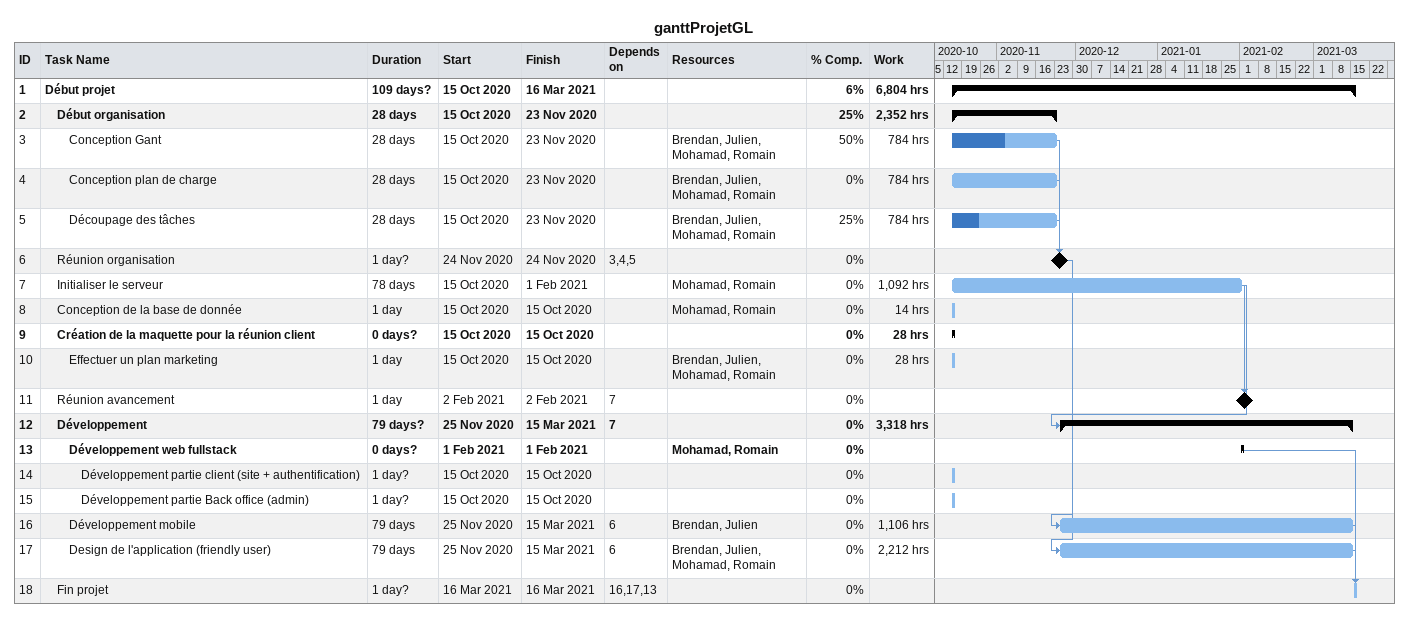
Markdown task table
ganttProjetGL

| ID | Level | Task | Duration | Start | Finish | Predecessors | Resources | % complete | Work (h) |
|---|---|---|---|---|---|---|---|---|---|
| 1 | 1 | **Début projet** | 109d? | 2020-10-15 | 2021-03-16 |  |  | 6 | 6804 |
| 2 | 2 | **Début organisation** | 28d | 2020-10-15 | 2020-11-23 |  |  | 25 | 2352 |
| 3 | 3 | Conception Gant | 28d | 2020-10-15 | 2020-11-23 |  | Brendan, Julien, Mohamad, Romain | 50 | 784 |
| 4 | 3 | Conception plan de charge | 28d | 2020-10-15 | 2020-11-23 |  | Brendan, Julien, Mohamad, Romain | 0 | 784 |
| 5 | 3 | Découpage des tâches | 28d | 2020-10-15 | 2020-11-23 |  | Brendan, Julien, Mohamad, Romain | 25 | 784 |
| 6 | 2 | Réunion organisation | 1d? | 2020-11-24 | 2020-11-24 | 3, 4, 5 |  | 0 |  |
| 7 | 2 | Initialiser le serveur | 78d | 2020-10-15 | 2021-02-01 |  | Mohamad, Romain | 0 | 1092 |
| 8 | 2 | Conception de la base de donnée | 1d | 2020-10-15 | 2020-10-15 |  | Mohamad, Romain | 0 | 14 |
| 9 | 2 | **Création de la maquette pour la réunion client** | 0d? | 2020-10-15 | 2020-10-15 |  |  | 0 | 28 |
| 10 | 3 | Effectuer un plan marketing | 1d | 2020-10-15 | 2020-10-15 |  | Brendan, Julien, Mohamad, Romain | 0 | 28 |
| 11 | 2 | Réunion avancement | 1d | 2021-02-02 | 2021-02-02 | 7 |  | 0 |  |
| 12 | 2 | **Développement** | 79d? | 2020-11-25 | 2021-03-15 | 7 |  | 0 | 3318 |
| 13 | 3 | **Développement web fullstack** | 0d? | 2021-02-01 | 2021-02-01 |  | Mohamad, Romain | 0 |  |
| 14 | 4 | Développement partie client (site + authentification) | 1d? | 2020-10-15 | 2020-10-15 |  |  | 0 |  |
| 15 | 4 | Développement partie Back office (admin) | 1d? | 2020-10-15 | 2020-10-15 |  |  | 0 |  |
| 16 | 3 | Développement mobile | 79d | 2020-11-25 | 2021-03-15 | 6 | Brendan, Julien | 0 | 1106 |
| 17 | 3 | Design de l'application (friendly user) | 79d | 2020-11-25 | 2021-03-15 | 6 | Brendan, Julien, Mohamad, Romain | 0 | 2212 |
| 18 | 2 | Fin projet | 1d? | 2021-03-16 | 2021-03-16 | 16, 17, 13 |  | 0 |  |
